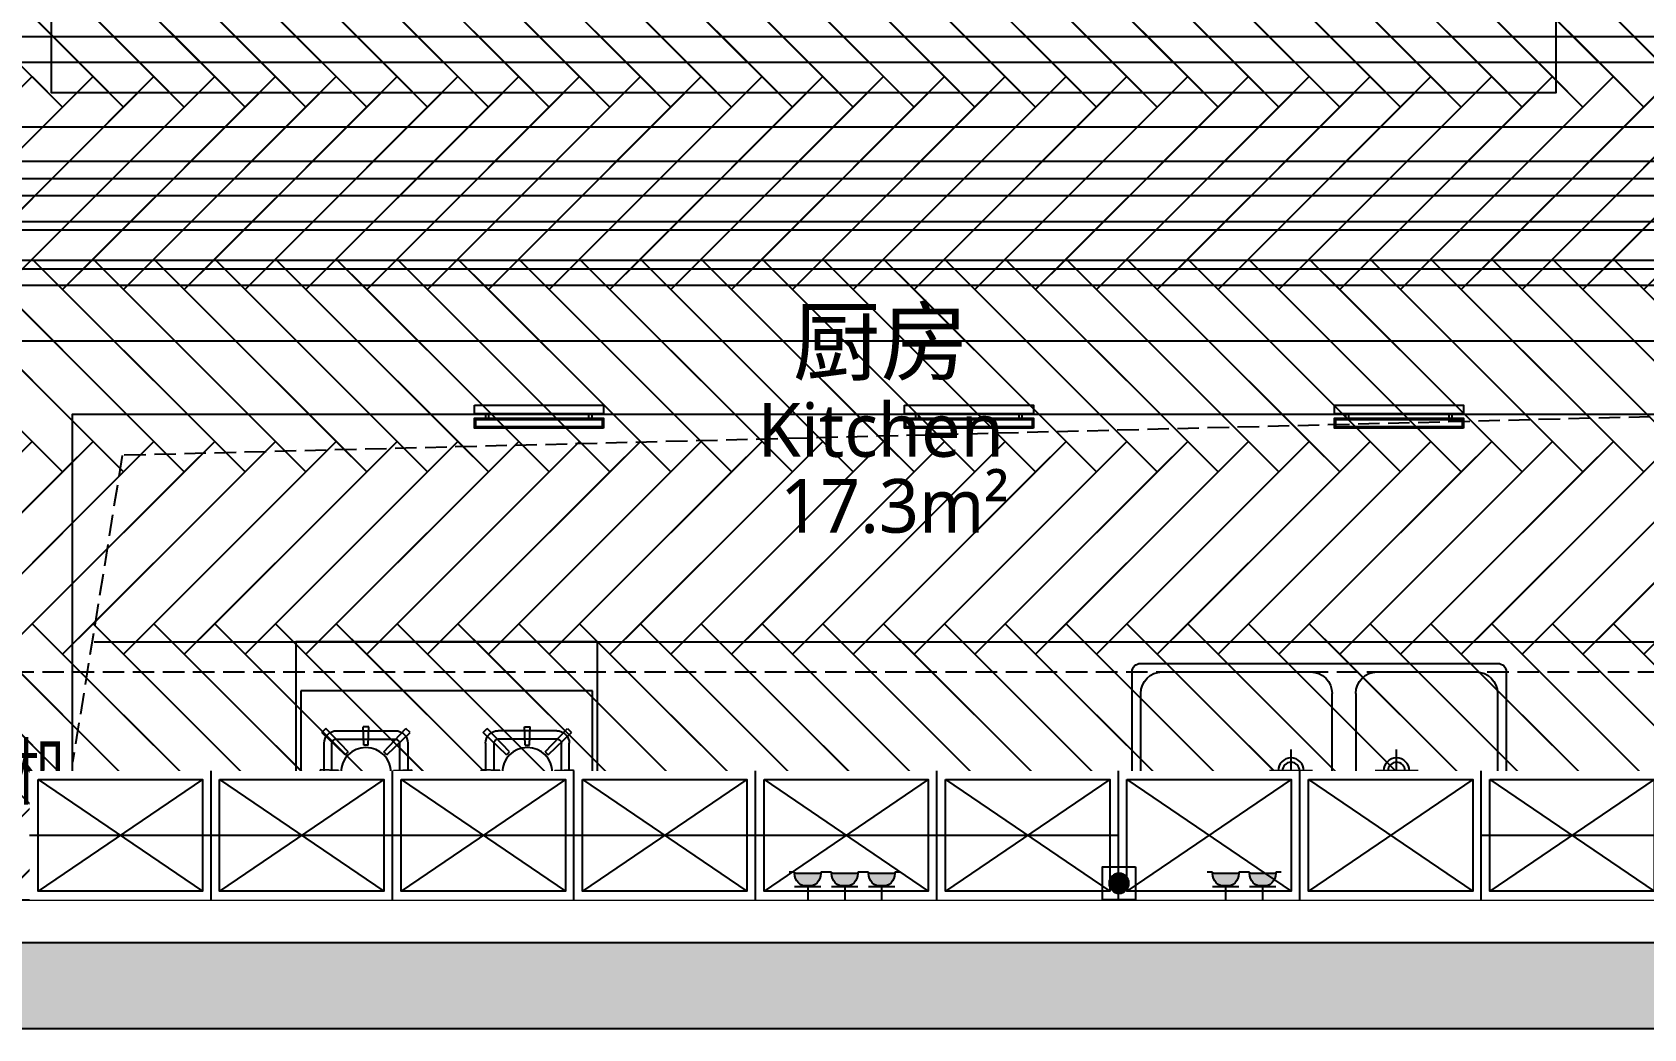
# Model space of a CAD drawing. Header units: millimetres. Extents: x -108767 to 78913, y -380878 to 1470.
# Drawn here: x -15484 to -11737, y -193769 to -191451 of the extents above; entities that cross this region are included whole.
import ezdxf
from ezdxf.enums import TextEntityAlignment as Align
from ezdxf.xclip import XClip

# ---------------------------------------------------------------- set-up
doc = ezdxf.new("R2010")
doc.units = ezdxf.units.MM
doc.header["$LTSCALE"] = 10
doc.header["$XCLIPFRAME"] = 0
doc.set_wipeout_variables(frame=1)
doc.linetypes.add('DASH', pattern=[0.35, 0.25, -0.1])
doc.layers.add('A-GLAZ-MULN', color=1, linetype='Continuous', lineweight=25)
for name, color, linetype in [('NW-01-wall(原有墙体)', 255, 'Continuous'), ('NW-02-cl(吊装家具)', 143, 'Continuous'), ('NW-02-light(平面灯具)', 12, 'Continuous'), ('NW-02-厨卫具', 44, 'Continuous'), ('NW-02-石材完成线', 153, 'Continuous'), ('NW-03-地面铺装', 8, 'Continuous'), ('NW-04-light(天花灯具)', 1, 'Continuous'), ('NW-04-天花造型粗线', 163, 'Continuous'), ('NW-完成面（用于平面）', 43, 'Continuous'), ('NW-强弱电插座', 223, 'Continuous'), ('NW-强电插座', 223, 'Continuous')]:
    doc.layers.add(name, color=color, linetype=linetype)
doc.styles.add('宋体', font='', dxfattribs={"width": 0.8})
doc.styles.add('黑体', font='', dxfattribs={"width": 0.8, "height": 3})
doc.styles.get('宋体').set_extended_font_data('SimSun')
doc.styles.get('黑体').set_extended_font_data('Microsoft YaHei')
doc.linetypes.add('铝质LED灯条', pattern='A,12.7,-5.08,["AL.LED",宋体,S=2.54,R=0,X=-2.54,Y=-1.27],-10', length=27.78)

# ---------------------------------------------------------------- blocks, each defined once
blk = doc.blocks.new('2.4_B-003')
at = {"layer": 'NW-02-厨卫具', "color": 8}
for p, q in [((-35.1, 0), (35.1, 0)), ((-35.1, -60), (-35.1, 0)), ((33.92, -9.35), (33.92, -48.6)), ((-29.02, -20.28), (-28.07, -19.33)), ((-23.62, -25.44), (-29.02, -20.28)), ((-22.91, -24.73), (-28.07, -19.33)), ((-11.97, -21.74), (-25.69, -21.74)), ((-11.93, -19.84), (-25.58, -19.84)), ((-19.43, -18.95), (-18.08, -18.95)), ((-19.26, -23.22), (-19.43, -18.95)), ((-18.26, -23.22), (-18.08, -18.95)), ((-14.61, -24.73), (-9.45, -19.33)), ((-13.9, -25.44), (-8.49, -20.28)), ((-9.45, -19.33), (-8.49, -20.28)), ((9.46, -19.33), (8.51, -20.28)), ((13.91, -25.44), (8.51, -20.28)), ((14.62, -24.73), (9.46, -19.33)), ((11.95, -19.84), (25.6, -19.84)), ((11.99, -21.74), (25.71, -21.74)), ((18.27, -23.22), (18.1, -18.95)), ((19.45, -18.95), (18.1, -18.95)), ((19.27, -23.22), (19.45, -18.95)), ((22.92, -24.73), (28.08, -19.33)), ((23.63, -25.44), (29.03, -20.28)), ((29.03, -20.28), (28.08, -19.33)), ((-28.51, -22.77), (-28.51, -36.42)), ((-26.67, -22.71), (-26.67, -36.39)), ((-23.62, -25.44), (-22.91, -24.73)), ((-19.26, -23.22), (-18.26, -23.22)), ((-14.61, -24.73), (-13.9, -25.44)), ((-11, -36.39), (-11, -22.71)), ((-9.01, -36.42), (-9.01, -22.77)), ((9.02, -36.42), (9.02, -22.77)), ((11.01, -36.39), (11.01, -22.71)), ((14.62, -24.73), (13.91, -25.44)), ((19.27, -23.22), (18.27, -23.22)), ((23.63, -25.44), (22.92, -24.73)), ((26.68, -22.71), (26.68, -36.39)), ((28.52, -22.77), (28.52, -36.42)), ((-25.13, -29.09), (-29.4, -28.92)), ((-29.4, -30.27), (-29.4, -28.92)), ((-25.13, -30.09), (-25.13, -29.09)), ((-12.39, -29.09), (-8.11, -28.92)), ((-12.39, -29.09), (-12.39, -30.09)), ((-8.11, -28.92), (-8.11, -30.27)), ((12.4, -29.09), (8.13, -28.92)), ((8.13, -28.92), (8.13, -30.27)), ((12.4, -29.09), (12.4, -30.09)), ((25.14, -29.09), (29.42, -28.92)), ((25.14, -30.09), (25.14, -29.09)), ((29.42, -30.27), (29.42, -28.92)), ((-25.13, -30.09), (-29.4, -30.27)), ((-12.39, -30.09), (-8.11, -30.27)), ((12.4, -30.09), (8.13, -30.27)), ((25.14, -30.09), (29.42, -30.27)), ((-23.62, -33.74), (-29.02, -38.9)), ((-22.91, -34.45), (-28.07, -39.86)), ((-25.69, -37.37), (-11.97, -37.37)), ((-22.91, -34.45), (-23.62, -33.74)), ((-19.26, -35.96), (-19.43, -40.24)), ((-18.26, -35.96), (-19.26, -35.96)), ((-18.26, -35.96), (-18.08, -40.24)), ((-13.9, -33.74), (-14.61, -34.45)), ((-14.61, -34.45), (-9.45, -39.86)), ((-13.9, -33.74), (-8.49, -38.9)), ((13.91, -33.74), (8.51, -38.9)), ((14.62, -34.45), (9.46, -39.86)), ((25.71, -37.37), (11.99, -37.37)), ((13.91, -33.74), (14.62, -34.45)), ((18.27, -35.96), (18.1, -40.24)), ((18.27, -35.96), (19.27, -35.96)), ((19.27, -35.96), (19.45, -40.24)), ((22.92, -34.45), (23.63, -33.74)), ((22.92, -34.45), (28.08, -39.86)), ((23.63, -33.74), (29.03, -38.9)), ((-28.07, -39.86), (-29.02, -38.9)), ((-25.58, -39.34), (-11.93, -39.34)), ((-18.08, -40.24), (-19.43, -40.24)), ((-8.49, -38.9), (-9.45, -39.86)), ((8.51, -38.9), (9.46, -39.86)), ((25.6, -39.34), (11.95, -39.34)), ((18.1, -40.24), (19.45, -40.24)), ((28.08, -39.86), (29.03, -38.9)), ((35.1, -60), (-35.1, -60))]:
    blk.add_line(p, q, dxfattribs=at)
at = {"layer": 'NW-02-厨卫具'}
for p, q in [((-35.1, 0), (35.1, 0)), ((-35.09, -1.86), (35.1, -1.86)), ((35.1, 0), (35.1, -60)), ((-33.9, -9.35), (33.92, -9.35)), ((-33.9, -48.6), (-33.9, -9.35)), ((33.92, -48.6), (-33.9, -48.6))]:
    blk.add_line(p, q, dxfattribs=at)
at = {"layer": 'NW-02-厨卫具', "color": 8}
for centre in [(-18.76, -29.59), (18.77, -29.59)]:
    blk.add_circle(centre, 5.83, dxfattribs=at)
for centre, radius, start, end in [((-25.58, -22.77), 2.92, 90, 179.9996), ((-25.69, -22.71), 0.975, 90, 180), ((-11.97, -22.71), 0.975, 0, 90), ((-11.93, -22.77), 2.92, 359.9989, 90), ((11.95, -22.77), 2.92, 90.0007, 180.0004), ((11.99, -22.71), 0.975, 90, 180), ((25.6, -22.77), 2.92, 0.0007, 90.0004), ((25.71, -22.71), 0.975, 0, 90), ((-25.58, -36.42), 2.92, 179.9996, 269.9993), ((-25.69, -36.39), 0.975, 180, 270), ((-11.97, -36.39), 0.975, 270, 0), ((-11.93, -36.42), 2.92, 269.9993, 359.9989), ((11.95, -36.42), 2.92, 180.0011, 270.0007), ((11.95, -36.42), 2.92, 180.0007, 270.0004), ((11.99, -36.39), 0.975, 180, 270), ((25.6, -36.42), 2.92, 269.9996, 359.9993), ((25.71, -36.39), 0.975, 270, 0)]:
    blk.add_arc(centre, radius, start, end, dxfattribs=at)
blk = doc.blocks.new('2.4_A-001')
at = {"layer": 'NW-02-厨卫具'}
for p, q in [((41.5, 0), (-41.5, 0)), ((-43.5, -2), (-43.5, -48)), ((-2, -2), (-36.5, -2)), ((36.5, -2), (13.5, -2)), ((43.5, -48), (43.5, -2)), ((-41.5, -7), (-41.5, -43)), ((8.5, -43), (8.5, -7)), ((41.5, -43), (41.5, -7)), ((3, -8.21), (3, -43)), ((-36.5, -48), (-2, -48)), ((13.5, -48), (36.5, -48)), ((-41.5, -50), (41.5, -50))]:
    blk.add_line(p, q, dxfattribs=at)
at = {"layer": 'NW-02-厨卫具', "color": 8}
for p, q in [((3.75, -4.13), (0.52, -7.68)), ((5.67, -6), (1.9, -9.12)), ((0.27, -8.07), (-2.9, -11.24)), ((2.74, -8.43), (-1.49, -12.65)), ((0.5, -10.67), (-0.92, -9.25)), ((-6.55, -20), (-6.55, -30)), ((17.99, -20), (17.99, -30)), ((-1.55, -25), (-11.55, -25)), ((22.99, -25), (12.99, -25))]:
    blk.add_line(p, q, dxfattribs=at)
for centre, radius in [((5.75, -4), 2), ((5.75, -4), 1.7), ((-6.55, -25), 3), ((17.99, -25), 3), ((-6.55, -25), 2), ((17.99, -25), 2)]:
    blk.add_circle(centre, radius, dxfattribs=at)
at = {"layer": 'NW-02-厨卫具'}
for centre, radius, start, end in [((-41.5, -2), 2, 90, 180), ((41.5, -2), 2, 0, 90), ((-36.5, -7), 5, 90, 180), ((-2, -7), 5, 20.0381, 90), ((13.5, -7), 5, 90, 180), ((36.5, -7), 5, 0, 90), ((-36.5, -43), 5, 180, 270), ((-2, -43), 5, 270, 0), ((13.5, -43), 5, 180, 270), ((36.5, -43), 5, 270, 0), ((-41.5, -48), 2, 180, 270), ((41.5, -48), 2, 270, 0)]:
    blk.add_arc(centre, radius, start, end, dxfattribs=at)
at = {"layer": 'NW-02-厨卫具', "color": 8}
for centre, start, end in [((-2.2, -11.95), 135, 315), ((1.22, -8.39), 133.6202, 313.6202)]:
    blk.add_arc(centre, 1, start, end, dxfattribs=at)
blk = doc.blocks.new('rwerwerwerewrw')
at = {"layer": 'A-GLAZ-MULN', "color": 8}
for p, q in [((-0.881, 0.615), (-1.028, 0.615)), ((-0.881, 0.507), (-1.028, 0.507)), ((-0.881, -2.957), (-1.028, -2.957)), ((-0.881, -3.065), (-1.028, -3.065))]:
    blk.add_line(p, q, dxfattribs=at)
blk.add_lwpolyline([(-1.328, -3.457), (-1.328, 1.007), (-1.028, 1.007), (-1.028, -3.457)], close=True, dxfattribs=at)
at = {"layer": 'NW-04-light(天花灯具)'}
blk.add_lwpolyline([(-0.534, 1.007), (-0.534, -3.457), (-0.881, -3.457), (-0.881, 1.007)], close=True, dxfattribs=at)
at = {"layer": 'NW-04-light(天花灯具)', "color": 8}
blk.add_lwpolyline([(-0.578, 0.962), (-0.578, -3.413), (-0.836, -3.413), (-0.836, 0.962)], close=True, dxfattribs=at)
blk = doc.blocks.new('*U61')
h = blk.add_hatch(color=256)
h.dxf.hatch_style = 1
edge = h.paths.add_edge_path()
edge.add_arc((0, 40), 30, 0, 360)
blk.add_lwpolyline([(-50, -10), (50, -10), (50, 90), (-50, 90)], close=True)
blk.add_circle((0, 40), 30)
blk = doc.blocks.new('*U264')
at = {"layer": 'NW-强电插座', "xscale": 0.7704166666280803, "yscale": 0.7704166666280803, "zscale": 0.7704166666280803}
blk.add_blockref('*U61', (225.9, 1986.4), dxfattribs=at)
blk = doc.blocks.new('_LINKPT1')
blk.add_line((0, 0), (0, 0))
blk = doc.blocks.new('单相二三极安全插座')
at = {"linetype": 'Continuous'}
for p, q in [((-33.3, 49.9), (-23.8, 49.9)), ((-23.8, 49.9), (-23.8, 47.5)), ((-23.8, 47.5), (23.8, 47.5)), ((23.8, 49.9), (23.8, 47.5)), ((23.8, 49.9), (33.3, 49.9)), ((23.8, 23.8), (-23.8, 23.8)), ((0, 23.8), (0, 0))]:
    blk.add_line(p, q, dxfattribs=at)
blk.add_arc((0, 47.5), 23.8, 180, 0, dxfattribs=at)
for points in [[(20.6, 35.7), (-20.6, 35.7), (23.8, 47.5), (-23.8, 47.5)], [(11.9, 27), (-11.9, 27), (20.6, 35.7), (-20.6, 35.7)], [(0, 23.8), (0, 23.8), (11.9, 27), (-11.9, 27)]]:
    blk.add_solid(points, dxfattribs=at)
at = {"linetype": 'Continuous', "xscale": 0.0950808586651788, "yscale": 0.0950808586651788, "zscale": 0.0950808586651788}
blk.add_blockref('_LINKPT1', (0, 0), dxfattribs=at)
blk = doc.blocks.new('*U260')
at = {"layer": 'NW-强电插座', "xscale": 1.2943, "yscale": 1.2943, "zscale": 1.2943}
blk.add_blockref('单相二三极安全插座', (225.9, 1978.7), dxfattribs=at)
blk = doc.blocks.new('gsgddsf')
at = {"layer": 'NW-03-地面铺装', "color": 250}
for points in [[(-15413.6, -191625.5), (-15342.9, -191554.8), (-15767.1, -191130.5), (-15837.9, -191201.3)], [(-15272.2, -191625.5), (-15201.5, -191554.8), (-15625.7, -191130.5), (-15696.4, -191201.3)], [(-15130.8, -191625.5), (-15060, -191554.8), (-15484.3, -191130.5), (-15555, -191201.3)], [(-14989.3, -191625.5), (-14918.6, -191554.8), (-15342.9, -191130.5), (-15413.6, -191201.3)], [(-14847.9, -191625.5), (-14777.2, -191554.8), (-15201.5, -191130.5), (-15272.2, -191201.3)], [(-14706.5, -191625.5), (-14635.8, -191554.8), (-15060, -191130.5), (-15130.8, -191201.3)], [(-14565.1, -191625.5), (-14494.4, -191554.8), (-14918.6, -191130.5), (-14989.3, -191201.3)], [(-14423.6, -191625.5), (-14352.9, -191554.8), (-14777.2, -191130.5), (-14847.9, -191201.3)], [(-14282.2, -191625.5), (-14211.5, -191554.8), (-14635.8, -191130.5), (-14706.5, -191201.3)], [(-14140.8, -191625.5), (-14070.1, -191554.8), (-14494.4, -191130.5), (-14565.1, -191201.3)], [(-13999.4, -191625.5), (-13928.7, -191554.8), (-14352.9, -191130.5), (-14423.6, -191201.3)], [(-13858, -191625.5), (-13787.2, -191554.8), (-14211.5, -191130.5), (-14282.2, -191201.3)], [(-13716.5, -191625.5), (-13645.8, -191554.8), (-14070.1, -191130.5), (-14140.8, -191201.3)], [(-13575.1, -191625.5), (-13504.4, -191554.8), (-13928.7, -191130.5), (-13999.4, -191201.3)], [(-13433.7, -191625.5), (-13363, -191554.8), (-13787.2, -191130.5), (-13858, -191201.3)], [(-13292.3, -191625.5), (-13221.6, -191554.8), (-13645.8, -191130.5), (-13716.5, -191201.3)], [(-13150.9, -191625.5), (-13080.1, -191554.8), (-13504.4, -191130.5), (-13575.1, -191201.3)], [(-13009.4, -191625.5), (-12938.7, -191554.8), (-13363, -191130.5), (-13433.7, -191201.3)], [(-12868, -191625.5), (-12797.3, -191554.8), (-13221.6, -191130.5), (-13292.3, -191201.3)], [(-12726.6, -191625.5), (-12655.9, -191554.8), (-13080.1, -191130.5), (-13150.9, -191201.3)], [(-12585.2, -191625.5), (-12514.5, -191554.8), (-12938.7, -191130.5), (-13009.4, -191201.3)], [(-12443.7, -191625.5), (-12373, -191554.8), (-12797.3, -191130.5), (-12868, -191201.3)], [(-12302.3, -191625.5), (-12231.6, -191554.8), (-12655.9, -191130.5), (-12726.6, -191201.3)], [(-12160.9, -191625.5), (-12090.2, -191554.8), (-12514.5, -191130.5), (-12585.2, -191201.3)], [(-12019.5, -191625.5), (-11948.8, -191554.8), (-12373, -191130.5), (-12443.7, -191201.3)], [(-11878.1, -191625.5), (-11807.4, -191554.8), (-12231.6, -191130.5), (-12302.3, -191201.3)], [(-11736.6, -191625.5), (-11665.9, -191554.8), (-12090.2, -191130.5), (-12160.9, -191201.3)], [(-11595.2, -191625.5), (-11524.5, -191554.8), (-11948.8, -191130.5), (-12019.5, -191201.3)], [(-15484.3, -191554.8), (-15413.6, -191625.5), (-15837.9, -192049.8), (-15908.6, -191979.1)], [(-15342.9, -191554.8), (-15272.2, -191625.5), (-15696.4, -192049.8), (-15767.1, -191979.1)], [(-15201.5, -191554.8), (-15130.8, -191625.5), (-15555, -192049.8), (-15625.7, -191979.1)], [(-15060, -191554.8), (-14989.3, -191625.5), (-15413.6, -192049.8), (-15484.3, -191979.1)], [(-14918.6, -191554.8), (-14847.9, -191625.5), (-15272.2, -192049.8), (-15342.9, -191979.1)], [(-14777.2, -191554.8), (-14706.5, -191625.5), (-15130.8, -192049.8), (-15201.5, -191979.1)], [(-14635.8, -191554.8), (-14565.1, -191625.5), (-14989.3, -192049.8), (-15060, -191979.1)], [(-14494.4, -191554.8), (-14423.6, -191625.5), (-14847.9, -192049.8), (-14918.6, -191979.1)], [(-14352.9, -191554.8), (-14282.2, -191625.5), (-14706.5, -192049.8), (-14777.2, -191979.1)], [(-14211.5, -191554.8), (-14140.8, -191625.5), (-14565.1, -192049.8), (-14635.8, -191979.1)], [(-14070.1, -191554.8), (-13999.4, -191625.5), (-14423.6, -192049.8), (-14494.4, -191979.1)], [(-13928.7, -191554.8), (-13858, -191625.5), (-14282.2, -192049.8), (-14352.9, -191979.1)], [(-13787.2, -191554.8), (-13716.5, -191625.5), (-14140.8, -192049.8), (-14211.5, -191979.1)], [(-13645.8, -191554.8), (-13575.1, -191625.5), (-13999.4, -192049.8), (-14070.1, -191979.1)], [(-13504.4, -191554.8), (-13433.7, -191625.5), (-13858, -192049.8), (-13928.7, -191979.1)], [(-13363, -191554.8), (-13292.3, -191625.5), (-13716.5, -192049.8), (-13787.2, -191979.1)], [(-13221.6, -191554.8), (-13150.9, -191625.5), (-13575.1, -192049.8), (-13645.8, -191979.1)], [(-13080.1, -191554.8), (-13009.4, -191625.5), (-13433.7, -192049.8), (-13504.4, -191979.1)], [(-12938.7, -191554.8), (-12868, -191625.5), (-13292.3, -192049.8), (-13363, -191979.1)], [(-12797.3, -191554.8), (-12726.6, -191625.5), (-13150.9, -192049.8), (-13221.6, -191979.1)], [(-12655.9, -191554.8), (-12585.2, -191625.5), (-13009.4, -192049.8), (-13080.1, -191979.1)], [(-12514.5, -191554.8), (-12443.7, -191625.5), (-12868, -192049.8), (-12938.7, -191979.1)], [(-12373, -191554.8), (-12302.3, -191625.5), (-12726.6, -192049.8), (-12797.3, -191979.1)], [(-12231.6, -191554.8), (-12160.9, -191625.5), (-12585.2, -192049.8), (-12655.9, -191979.1)], [(-12090.2, -191554.8), (-12019.5, -191625.5), (-12443.7, -192049.8), (-12514.5, -191979.1)], [(-11948.8, -191554.8), (-11878.1, -191625.5), (-12302.3, -192049.8), (-12373, -191979.1)], [(-11807.4, -191554.8), (-11736.6, -191625.5), (-12160.9, -192049.8), (-12231.6, -191979.1)], [(-11665.9, -191554.8), (-11595.2, -191625.5), (-12019.5, -192049.8), (-12090.2, -191979.1)], [(-11524.5, -191554.8), (-11453.8, -191625.5), (-11878.1, -192049.8), (-11948.8, -191979.1)], [(-11383.1, -191554.8), (-11312.4, -191625.5), (-11736.6, -192049.8), (-11807.4, -191979.1)], [(-15413.6, -192474), (-15342.9, -192403.3), (-15767.1, -191979.1), (-15837.9, -192049.8)], [(-15272.2, -192474), (-15201.5, -192403.3), (-15625.7, -191979.1), (-15696.4, -192049.8)], [(-15130.8, -192474), (-15060, -192403.3), (-15484.3, -191979.1), (-15555, -192049.8)], [(-14989.3, -192474), (-14918.6, -192403.3), (-15342.9, -191979.1), (-15413.6, -192049.8)], [(-14847.9, -192474), (-14777.2, -192403.3), (-15201.5, -191979.1), (-15272.2, -192049.8)], [(-14706.5, -192474), (-14635.8, -192403.3), (-15060, -191979.1), (-15130.8, -192049.8)], [(-14565.1, -192474), (-14494.4, -192403.3), (-14918.6, -191979.1), (-14989.3, -192049.8)], [(-14423.6, -192474), (-14352.9, -192403.3), (-14777.2, -191979.1), (-14847.9, -192049.8)], [(-14282.2, -192474), (-14211.5, -192403.3), (-14635.8, -191979.1), (-14706.5, -192049.8)], [(-14140.8, -192474), (-14070.1, -192403.3), (-14494.4, -191979.1), (-14565.1, -192049.8)], [(-13999.4, -192474), (-13928.7, -192403.3), (-14352.9, -191979.1), (-14423.6, -192049.8)], [(-13858, -192474), (-13787.2, -192403.3), (-14211.5, -191979.1), (-14282.2, -192049.8)], [(-13716.5, -192474), (-13645.8, -192403.3), (-14070.1, -191979.1), (-14140.8, -192049.8)], [(-13575.1, -192474), (-13504.4, -192403.3), (-13928.7, -191979.1), (-13999.4, -192049.8)], [(-13433.7, -192474), (-13363, -192403.3), (-13787.2, -191979.1), (-13858, -192049.8)], [(-13292.3, -192474), (-13221.6, -192403.3), (-13645.8, -191979.1), (-13716.5, -192049.8)], [(-13150.9, -192474), (-13080.1, -192403.3), (-13504.4, -191979.1), (-13575.1, -192049.8)], [(-13009.4, -192474), (-12938.7, -192403.3), (-13363, -191979.1), (-13433.7, -192049.8)], [(-12868, -192474), (-12797.3, -192403.3), (-13221.6, -191979.1), (-13292.3, -192049.8)], [(-12726.6, -192474), (-12655.9, -192403.3), (-13080.1, -191979.1), (-13150.9, -192049.8)], [(-12585.2, -192474), (-12514.5, -192403.3), (-12938.7, -191979.1), (-13009.4, -192049.8)], [(-12443.7, -192474), (-12373, -192403.3), (-12797.3, -191979.1), (-12868, -192049.8)], [(-12302.3, -192474), (-12231.6, -192403.3), (-12655.9, -191979.1), (-12726.6, -192049.8)], [(-12160.9, -192474), (-12090.2, -192403.3), (-12514.5, -191979.1), (-12585.2, -192049.8)], [(-12019.5, -192474), (-11948.8, -192403.3), (-12373, -191979.1), (-12443.7, -192049.8)], [(-11878.1, -192474), (-11807.4, -192403.3), (-12231.6, -191979.1), (-12302.3, -192049.8)], [(-11736.6, -192474), (-11665.9, -192403.3), (-12090.2, -191979.1), (-12160.9, -192049.8)], [(-11595.2, -192474), (-11524.5, -192403.3), (-11948.8, -191979.1), (-12019.5, -192049.8)], [(-11453.8, -192474), (-11383.1, -192403.3), (-11807.4, -191979.1), (-11878.1, -192049.8)], [(-15484.3, -192403.3), (-15413.6, -192474), (-15837.9, -192898.3), (-15908.6, -192827.6)], [(-15342.9, -192403.3), (-15272.2, -192474), (-15696.4, -192898.3), (-15767.1, -192827.6)], [(-15201.5, -192403.3), (-15130.8, -192474), (-15555, -192898.3), (-15625.7, -192827.6)], [(-15060, -192403.3), (-14989.3, -192474), (-15413.6, -192898.3), (-15484.3, -192827.6)], [(-14918.6, -192403.3), (-14847.9, -192474), (-15272.2, -192898.3), (-15342.9, -192827.6)], [(-14777.2, -192403.3), (-14706.5, -192474), (-15130.8, -192898.3), (-15201.5, -192827.6)], [(-14635.8, -192403.3), (-14565.1, -192474), (-14989.3, -192898.3), (-15060, -192827.6)], [(-14494.4, -192403.3), (-14423.6, -192474), (-14847.9, -192898.3), (-14918.6, -192827.6)], [(-14352.9, -192403.3), (-14282.2, -192474), (-14706.5, -192898.3), (-14777.2, -192827.6)], [(-14211.5, -192403.3), (-14140.8, -192474), (-14565.1, -192898.3), (-14635.8, -192827.6)], [(-14070.1, -192403.3), (-13999.4, -192474), (-14423.6, -192898.3), (-14494.4, -192827.6)], [(-13928.7, -192403.3), (-13858, -192474), (-14282.2, -192898.3), (-14352.9, -192827.6)], [(-13787.2, -192403.3), (-13716.5, -192474), (-14140.8, -192898.3), (-14211.5, -192827.6)], [(-13645.8, -192403.3), (-13575.1, -192474), (-13999.4, -192898.3), (-14070.1, -192827.6)], [(-13504.4, -192403.3), (-13433.7, -192474), (-13858, -192898.3), (-13928.7, -192827.6)], [(-13363, -192403.3), (-13292.3, -192474), (-13716.5, -192898.3), (-13787.2, -192827.6)], [(-13221.6, -192403.3), (-13150.9, -192474), (-13575.1, -192898.3), (-13645.8, -192827.6)], [(-13080.1, -192403.3), (-13009.4, -192474), (-13433.7, -192898.3), (-13504.4, -192827.6)], [(-12938.7, -192403.3), (-12868, -192474), (-13292.3, -192898.3), (-13363, -192827.6)], [(-12797.3, -192403.3), (-12726.6, -192474), (-13150.9, -192898.3), (-13221.6, -192827.6)], [(-12655.9, -192403.3), (-12585.2, -192474), (-13009.4, -192898.3), (-13080.1, -192827.6)], [(-12514.5, -192403.3), (-12443.7, -192474), (-12868, -192898.3), (-12938.7, -192827.6)], [(-12373, -192403.3), (-12302.3, -192474), (-12726.6, -192898.3), (-12797.3, -192827.6)], [(-12231.6, -192403.3), (-12160.9, -192474), (-12585.2, -192898.3), (-12655.9, -192827.6)], [(-12090.2, -192403.3), (-12019.5, -192474), (-12443.7, -192898.3), (-12514.5, -192827.6)], [(-11948.8, -192403.3), (-11878.1, -192474), (-12302.3, -192898.3), (-12373, -192827.6)], [(-11807.4, -192403.3), (-11736.6, -192474), (-12160.9, -192898.3), (-12231.6, -192827.6)], [(-11665.9, -192403.3), (-11595.2, -192474), (-12019.5, -192898.3), (-12090.2, -192827.6)], [(-11524.5, -192403.3), (-11453.8, -192474), (-11878.1, -192898.3), (-11948.8, -192827.6)], [(-11383.1, -192403.3), (-11312.4, -192474), (-11736.6, -192898.3), (-11807.4, -192827.6)], [(-15413.6, -193322.6), (-15342.9, -193251.9), (-15767.1, -192827.6), (-15837.9, -192898.3)], [(-15272.2, -193322.6), (-15201.5, -193251.9), (-15625.7, -192827.6), (-15696.4, -192898.3)], [(-15130.8, -193322.6), (-15060, -193251.9), (-15484.3, -192827.6), (-15555, -192898.3)], [(-14989.3, -193322.6), (-14918.6, -193251.9), (-15342.9, -192827.6), (-15413.6, -192898.3)], [(-14847.9, -193322.6), (-14777.2, -193251.9), (-15201.5, -192827.6), (-15272.2, -192898.3)], [(-14706.5, -193322.6), (-14635.8, -193251.9), (-15060, -192827.6), (-15130.8, -192898.3)], [(-14565.1, -193322.6), (-14494.4, -193251.9), (-14918.6, -192827.6), (-14989.3, -192898.3)], [(-14423.6, -193322.6), (-14352.9, -193251.9), (-14777.2, -192827.6), (-14847.9, -192898.3)], [(-14282.2, -193322.6), (-14211.5, -193251.9), (-14635.8, -192827.6), (-14706.5, -192898.3)], [(-14140.8, -193322.6), (-14070.1, -193251.9), (-14494.4, -192827.6), (-14565.1, -192898.3)], [(-13999.4, -193322.6), (-13928.7, -193251.9), (-14352.9, -192827.6), (-14423.6, -192898.3)], [(-13858, -193322.6), (-13787.2, -193251.9), (-14211.5, -192827.6), (-14282.2, -192898.3)], [(-13716.5, -193322.6), (-13645.8, -193251.9), (-14070.1, -192827.6), (-14140.8, -192898.3)], [(-13575.1, -193322.6), (-13504.4, -193251.9), (-13928.7, -192827.6), (-13999.4, -192898.3)], [(-13433.7, -193322.6), (-13363, -193251.9), (-13787.2, -192827.6), (-13858, -192898.3)], [(-13292.3, -193322.6), (-13221.6, -193251.9), (-13645.8, -192827.6), (-13716.5, -192898.3)], [(-13150.9, -193322.6), (-13080.1, -193251.9), (-13504.4, -192827.6), (-13575.1, -192898.3)], [(-13009.4, -193322.6), (-12938.7, -193251.9), (-13363, -192827.6), (-13433.7, -192898.3)], [(-12868, -193322.6), (-12797.3, -193251.9), (-13221.6, -192827.6), (-13292.3, -192898.3)], [(-12726.6, -193322.6), (-12655.9, -193251.9), (-13080.1, -192827.6), (-13150.9, -192898.3)], [(-12585.2, -193322.6), (-12514.5, -193251.9), (-12938.7, -192827.6), (-13009.4, -192898.3)], [(-12443.7, -193322.6), (-12373, -193251.9), (-12797.3, -192827.6), (-12868, -192898.3)], [(-12302.3, -193322.6), (-12231.6, -193251.9), (-12655.9, -192827.6), (-12726.6, -192898.3)], [(-12160.9, -193322.6), (-12090.2, -193251.9), (-12514.5, -192827.6), (-12585.2, -192898.3)], [(-12019.5, -193322.6), (-11948.8, -193251.9), (-12373, -192827.6), (-12443.7, -192898.3)], [(-11878.1, -193322.6), (-11807.4, -193251.9), (-12231.6, -192827.6), (-12302.3, -192898.3)], [(-11736.6, -193322.6), (-11665.9, -193251.9), (-12090.2, -192827.6), (-12160.9, -192898.3)], [(-11595.2, -193322.6), (-11524.5, -193251.9), (-11948.8, -192827.6), (-12019.5, -192898.3)], [(-11453.8, -193322.6), (-11383.1, -193251.9), (-11807.4, -192827.6), (-11878.1, -192898.3)], [(-15484.3, -193251.9), (-15413.6, -193322.6), (-15837.9, -193746.8), (-15908.6, -193676.1)], [(-15342.9, -193251.9), (-15272.2, -193322.6), (-15696.4, -193746.8), (-15767.1, -193676.1)], [(-15201.5, -193251.9), (-15130.8, -193322.6), (-15555, -193746.8), (-15625.7, -193676.1)], [(-15060, -193251.9), (-14989.3, -193322.6), (-15413.6, -193746.8), (-15484.3, -193676.1)], [(-14918.6, -193251.9), (-14847.9, -193322.6), (-15272.2, -193746.8), (-15342.9, -193676.1)], [(-14777.2, -193251.9), (-14706.5, -193322.6), (-15130.8, -193746.8), (-15201.5, -193676.1)], [(-14635.8, -193251.9), (-14565.1, -193322.6), (-14989.3, -193746.8), (-15060, -193676.1)], [(-14494.4, -193251.9), (-14423.6, -193322.6), (-14847.9, -193746.8), (-14918.6, -193676.1)], [(-14352.9, -193251.9), (-14282.2, -193322.6), (-14706.5, -193746.8), (-14777.2, -193676.1)], [(-14211.5, -193251.9), (-14140.8, -193322.6), (-14565.1, -193746.8), (-14635.8, -193676.1)], [(-14070.1, -193251.9), (-13999.4, -193322.6), (-14423.6, -193746.8), (-14494.4, -193676.1)], [(-13928.7, -193251.9), (-13858, -193322.6), (-14282.2, -193746.8), (-14352.9, -193676.1)], [(-13787.2, -193251.9), (-13716.5, -193322.6), (-14140.8, -193746.8), (-14211.5, -193676.1)], [(-13645.8, -193251.9), (-13575.1, -193322.6), (-13999.4, -193746.8), (-14070.1, -193676.1)], [(-13504.4, -193251.9), (-13433.7, -193322.6), (-13858, -193746.8), (-13928.7, -193676.1)], [(-13363, -193251.9), (-13292.3, -193322.6), (-13716.5, -193746.8), (-13787.2, -193676.1)], [(-13221.6, -193251.9), (-13150.9, -193322.6), (-13575.1, -193746.8), (-13645.8, -193676.1)], [(-13080.1, -193251.9), (-13009.4, -193322.6), (-13433.7, -193746.8), (-13504.4, -193676.1)], [(-12938.7, -193251.9), (-12868, -193322.6), (-13292.3, -193746.8), (-13363, -193676.1)], [(-12797.3, -193251.9), (-12726.6, -193322.6), (-13150.9, -193746.8), (-13221.6, -193676.1)], [(-12655.9, -193251.9), (-12585.2, -193322.6), (-13009.4, -193746.8), (-13080.1, -193676.1)], [(-12514.5, -193251.9), (-12443.7, -193322.6), (-12868, -193746.8), (-12938.7, -193676.1)], [(-12373, -193251.9), (-12302.3, -193322.6), (-12726.6, -193746.8), (-12797.3, -193676.1)], [(-12231.6, -193251.9), (-12160.9, -193322.6), (-12585.2, -193746.8), (-12655.9, -193676.1)], [(-12090.2, -193251.9), (-12019.5, -193322.6), (-12443.7, -193746.8), (-12514.5, -193676.1)], [(-11948.8, -193251.9), (-11878.1, -193322.6), (-12302.3, -193746.8), (-12373, -193676.1)], [(-11807.4, -193251.9), (-11736.6, -193322.6), (-12160.9, -193746.8), (-12231.6, -193676.1)], [(-11665.9, -193251.9), (-11595.2, -193322.6), (-12019.5, -193746.8), (-12090.2, -193676.1)], [(-11524.5, -193251.9), (-11453.8, -193322.6), (-11878.1, -193746.8), (-11948.8, -193676.1)], [(-11383.1, -193251.9), (-11312.4, -193322.6), (-11736.6, -193746.8), (-11807.4, -193676.1)]]:
    blk.add_lwpolyline(points, close=True, dxfattribs=at)

msp = doc.modelspace()

# ---------------------------------------------------------------- hatches: boundary and pattern name
at = {"layer": 'NW-01-wall(原有墙体)'}
h = msp.add_hatch(color=250, dxfattribs=at)
h.dxf.hatch_style = 1
h.paths.add_polyline_path([(-17160.5, -183986.5), (-1222.5, -183986.5), (-1222.5, -189855.5), (-1629.5, -189855.5), (-1629.5, -193769.5), (-17160.5, -193769.5)])
h.paths.add_polyline_path([(-16960.5, -184186.5), (-16960.5, -193569.5), (-1829.5, -193569.5), (-1829.5, -191673.5), (-3655.5, -191673.5), (-3655.5, -191296.5), (-3455.5, -191296.5), (-3455.5, -191453.5), (-1842.5, -191453.5), (-1842.5, -189890.5), (-3455.5, -189890.5), (-3455.5, -190430.5), (-3655.5, -190430.5), (-3655.5, -189871.5), (-4059.5, -189871.5), (-4059.5, -189571.5), (-3273.5, -189571.5), (-3273.5, -189655.5), (-1422.5, -189655.5), (-1422.5, -184186.5)], flags=16)

# ---------------------------------------------------------------- linework, layer by layer
for p, q in [((-1829.5, -193569.5), (-16960.5, -193569.5)), ((-1629.5, -193769.5), (-17160.5, -193769.5))]:
    msp.add_line(p, q, dxfattribs=at)
at = {"layer": 'NW-02-石材完成线'}
msp.add_line((-15340.5, -192869.5), (-11271.5, -192869.5), dxfattribs=at)
msp.add_lwpolyline([(-11940.5, -190591.5), (-15440.5, -190591.5), (-15440.5, -191591.5), (-11940.5, -191591.5)], close=True, dxfattribs=at)
at = {"layer": 'NW-03-地面铺装', "linetype": 'DASH', "ltscale": 20}
msp.add_lwpolyline([(-16940.5, -192239.5), (-16440.5, -192239.5), (-16440.5, -192939.5), (-7871.5, -192939.5)], dxfattribs=at)
at = {"layer": 'NW-04-天花造型粗线', "color": 251}
for p, q in [((-16640.5, -191461.5), (-6721.5, -191461.5)), ((-16640.5, -191521.5), (-6721.5, -191521.5)), ((-16640.5, -191671.5), (-6721.5, -191671.5)), ((-16640.5, -191751.5), (-6721.5, -191751.5)), ((-16640.5, -191791.5), (-6721.5, -191791.5)), ((-16640.5, -191831.5), (-6721.5, -191831.5)), ((-16640.5, -191891.5), (-6721.5, -191891.5)), ((-16640.5, -191911.5), (-6721.5, -191911.5)), ((-16640.5, -191981.5), (-6721.5, -191981.5)), ((-16640.5, -192001.5), (-6721.5, -192001.5))]:
    msp.add_line(p, q, dxfattribs=at)
at = {"layer": 'NW-04-天花造型粗线'}
for p, q in [((-16640.5, -192039.5), (-6721.5, -192039.5)), ((-16440.5, -192169.5), (-6721.5, -192169.5))]:
    msp.add_line(p, q, dxfattribs=at)
at = {"layer": 'NW-04-天花造型粗线', "color": 251, "linetype": 'DASH', "ltscale": 20}
msp.add_lwpolyline([(-11371.5, -192337.2), (-15275, -192435.7), (-15390.5, -193149.5)], dxfattribs=at)
at = {"layer": 'NW-完成面（用于平面）'}
msp.add_line((-16940.5, -193469.5), (-11271.5, -193469.5), dxfattribs=at)

# ---------------------------------------------------------------- block references
at = {"layer": 'NW-02-厨卫具', "yscale": 10.00000000000123, "zscale": 10.00000000000123}
for name, p, xscale, rotation in [('2.4_B-003', (-14520.6, -193469.5), -10.00000000000122, 180.000001465019), ('2.4_A-001', (-12491.5, -193419.5), -10.00000000000123, 180)]:
    msp.add_blockref(name, p, dxfattribs=dict(at, xscale=xscale, rotation=rotation))
at = {"layer": 'NW-03-地面铺装'}
ref = msp.add_blockref('gsgddsf', (0, 0), dxfattribs=at)
XClip(ref).set_block_clipping_path([(-16437.4797549401, -189541.4724403795), (-16437.4797549401, -189901.4724403794), (-16440.4797549401, -189901.4724403794), (-16440.4797549401, -190371.4724403794), (-16940.4797549401, -190371.4724403794), (-16940.4797549401, -193469.4724403794), (-11271.4797549401, -193469.4724403794), (-11271.4797549401, -193344.4724403794), (-10671.4797549401, -193344.4724403794), (-10671.4797549401, -193469.4724403794), (-8871.4797549401, -193469.4724403794), (-8871.4797549401, -193354.4724403865), (-7871.479754931, -193354.4724403865), (-7871.479754911, -192939.4724403998), (-7721.4797549356, -192939.4724404003), (-7721.4797549572, -193469.4724403794), (-6721.479754937, -193469.4724403794), (-6721.4797549401, -192939.4724404003), (-6721.4797549401, -191421.4724403794), (-4941.4797549401, -191421.4724403794), (-4941.4797549401, -192583.4724403794), (-3999.4797549401, -192583.4724403794), (-3999.4797549401, -192561.9724403794), (-3974.4797549401, -192561.9724403794), (-3974.4797549401, -191704.4724403795), (-3685.4797549401, -191704.4724403795), (-3685.4797549401, -191297.4724403794), (-3688.4797549401, -191297.4724403794), (-3688.4797549401, -191287.4724403794), (-3447.2850944728, -191288.173424797), (-3447.2850944728, -190440.4724403794), (-3688.4797549401, -190440.4724403794), (-3688.4797549401, -190430.4724403794), (-3685.4797549401, -190430.4724403794), (-3685.4797549401, -189901.4724403794), (-6721.4797549401, -189901.4724403794), (-6721.4797549401, -189541.4724403794)])
at = {"layer": 'NW-04-light(天花灯具)', "xscale": 67.2, "yscale": 67.2, "zscale": 67.2, "rotation": 270}
for p in [(-14223.6, -192408.5), (-13223.6, -192408.5), (-12223.6, -192408.5)]:
    msp.add_blockref('rwerwerwerewrw', p, dxfattribs=at)

# ---------------------------------------------------------------- texts
at = {"color": 40, "style": '黑体'}
for s, height, p in [('厨房', 150, (-13511.1, -192245.8)), ('Kitchen', 125, (-13511.1, -192439.1)), ('17.3m²', 125, (-13479, -192615.5))]:
    msp.add_text(s, height=height, dxfattribs=at).set_placement(p, align=Align.CENTER)
at = {"color": 251, "insert": (-15806.2, -193109.4), "char_height": 125, "attachment_point": 1, "style": '黑体'}
msp.add_mtext_dynamic_manual_height_columns('{\\fSimSun|b0|i0|c134|p2;饮水机}', width=1029.846, gutter_width=12.5, heights=[0], dxfattribs=at)

# ---------------------------------------------------------------- next in the draw order: wipeouts: each hides what was drawn before it
msp.add_wipeout([(-15490.5, -193169.5), (-11271.5, -193169.5), (-11271.5, -193469.5), (-15490.5, -193469.5)]).dxf.layer = 'NW-02-cl(吊装家具)'

# ---------------------------------------------------------------- next in the draw order: linework, layer by layer
at = {"layer": 'NW-02-cl(吊装家具)', "color": 8}
for p, q in [((-15088.5, -193189.5), (-15470.5, -193449.5)), ((-15470.5, -193189.5), (-15088.5, -193449.5)), ((-15068.5, -193469.5), (-15068.5, -193169.5)), ((-14666.5, -193189.5), (-15048.5, -193449.5)), ((-15048.5, -193189.5), (-14666.5, -193449.5)), ((-14646.5, -193469.5), (-14646.5, -193169.5)), ((-14244.5, -193189.5), (-14626.5, -193449.5)), ((-14626.5, -193189.5), (-14244.5, -193449.5)), ((-14224.5, -193469.5), (-14224.5, -193169.5)), ((-13822.5, -193189.5), (-14204.5, -193449.5)), ((-14204.5, -193189.5), (-13822.5, -193449.5)), ((-13802.5, -193469.5), (-13802.5, -193169.5)), ((-13400.5, -193189.5), (-13782.5, -193449.5)), ((-13782.5, -193189.5), (-13400.5, -193449.5)), ((-13380.5, -193469.5), (-13380.5, -193169.5)), ((-12978.5, -193189.5), (-13360.5, -193449.5)), ((-13360.5, -193189.5), (-12978.5, -193449.5)), ((-12958.5, -193469.5), (-12958.5, -193169.5)), ((-12556.5, -193189.5), (-12938.5, -193449.5)), ((-12938.5, -193189.5), (-12556.5, -193449.5)), ((-12536.5, -193469.5), (-12536.5, -193169.5)), ((-12134.5, -193189.5), (-12516.5, -193449.5)), ((-12516.5, -193189.5), (-12134.5, -193449.5)), ((-12114.5, -193469.5), (-12114.5, -193169.5)), ((-11712.5, -193189.5), (-12094.5, -193449.5)), ((-12094.5, -193189.5), (-11712.5, -193449.5))]:
    msp.add_line(p, q, dxfattribs=at)
for points in [[(-15470.5, -193189.5), (-15088.5, -193189.5), (-15088.5, -193449.5), (-15470.5, -193449.5)], [(-15048.5, -193189.5), (-14666.5, -193189.5), (-14666.5, -193449.5), (-15048.5, -193449.5)], [(-14626.5, -193189.5), (-14244.5, -193189.5), (-14244.5, -193449.5), (-14626.5, -193449.5)], [(-14204.5, -193189.5), (-13822.5, -193189.5), (-13822.5, -193449.5), (-14204.5, -193449.5)], [(-13782.5, -193189.5), (-13400.5, -193189.5), (-13400.5, -193449.5), (-13782.5, -193449.5)], [(-13360.5, -193189.5), (-12978.5, -193189.5), (-12978.5, -193449.5), (-13360.5, -193449.5)], [(-12938.5, -193189.5), (-12556.5, -193189.5), (-12556.5, -193449.5), (-12938.5, -193449.5)], [(-12516.5, -193189.5), (-12134.5, -193189.5), (-12134.5, -193449.5), (-12516.5, -193449.5)], [(-12094.5, -193189.5), (-11712.5, -193189.5), (-11712.5, -193449.5), (-12094.5, -193449.5)]]:
    msp.add_lwpolyline(points, close=True, dxfattribs=at)
at = {"layer": 'NW-02-light(平面灯具)', "linetype": '铝质LED灯条'}
for p, q in [((-15490.5, -193319.5), (-12958.5, -193319.5)), ((-12114.5, -193319.5), (-11271.5, -193319.5))]:
    msp.add_line(p, q, dxfattribs=at)
at = {"layer": 'NW-04-天花造型粗线', "color": 8}
msp.add_lwpolyline([(-15390.5, -193169.5), (-15390.5, -192339.5), (-11371.5, -192339.5), (-11371.5, -193169.5)], dxfattribs=at)

# ---------------------------------------------------------------- next in the draw order: block references
at = {"layer": 'NW-强弱电插座', "xscale": -0.9984580498866216, "yscale": 0.9984580498866216, "zscale": 0.9984580498866216}
for p in [(-13455.4, -195445.1), (-13369.4, -195445.1), (-13283.4, -195445.1), (-12483.4, -195445.1), (-12397.4, -195445.1)]:
    msp.add_blockref('*U260', p, dxfattribs=at)
at = {"layer": 'NW-强弱电插座', "xscale": -0.9984580498866216, "yscale": 0.9984580498866216, "zscale": 0.9984580498866216, "rotation": 90}
msp.add_blockref('*U264', (-10942.8, -193205.5), dxfattribs=at)

doc.saveas('drawing.dxf')
